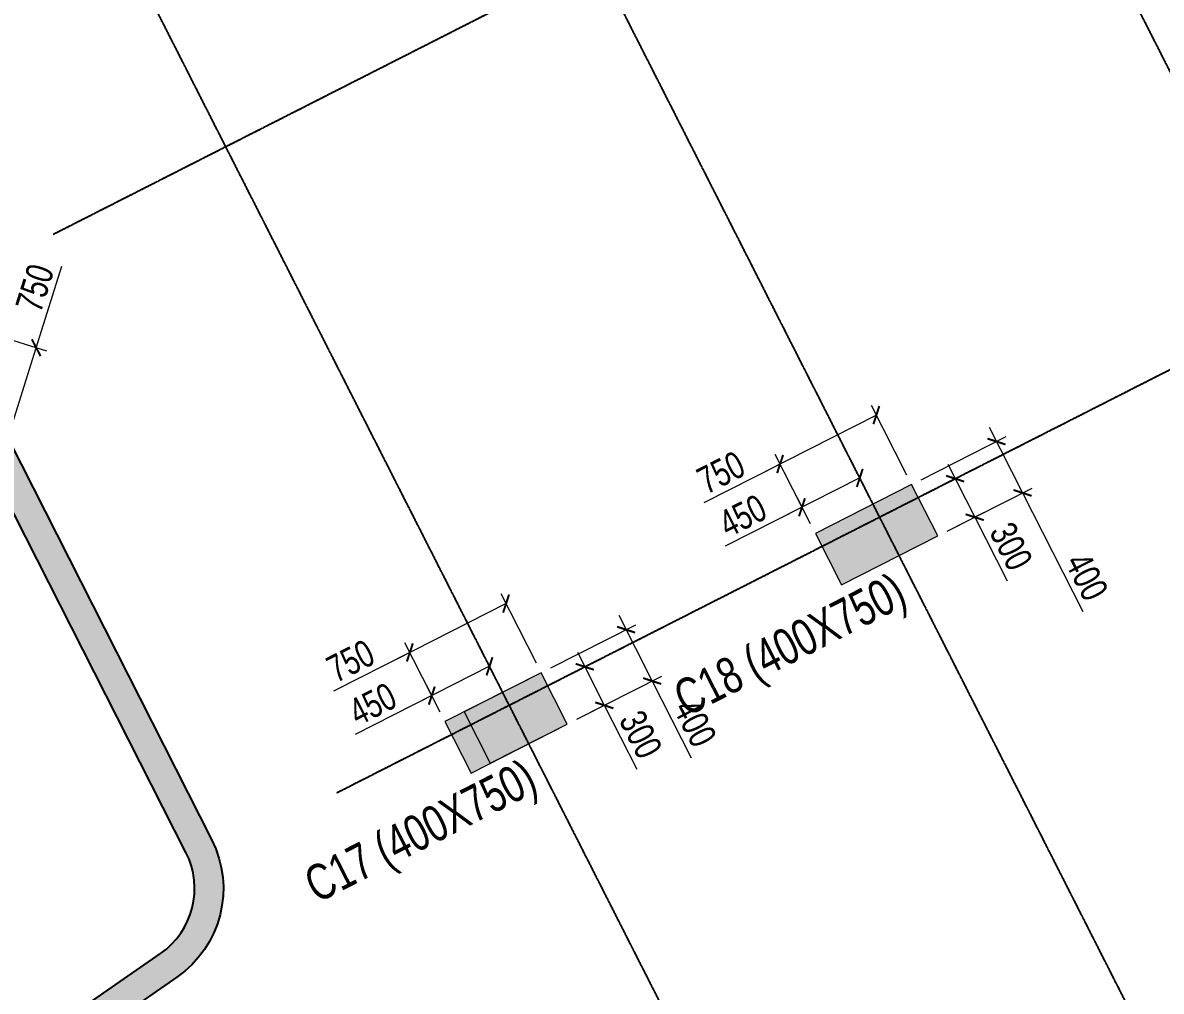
# Model space of a CAD drawing. Header units: millimetres. Extents: x 356 to 40629, y 2473 to 64837.
# Drawn here: x 16671 to 24580, y 35109 to 41835 of the extents above; entities that cross this region are included whole.
import ezdxf

# ---------------------------------------------------------------- set-up
doc = ezdxf.new("R2010")
doc.units = ezdxf.units.MM
doc.linetypes.add('ACAD_ISO10W100', pattern=[18, 12, -3, 0, -3])
doc.linetypes.add('CENTER', pattern=[50.800000000000004, 31.75, -6.349999999999999, 6.349999999999999, -6.349999999999999])
doc.layers.add('Arch-Comments', color=30, linetype='Continuous', plot=False)
for name, color, linetype, lineweight in [('S - SEC CUT', 4, 'Continuous', 13), ('S-COL HATCH', 8, 'Continuous', 0), ('S-COLUMN', 6, 'Continuous', 9), ('STR-COL-DIM', 8, 'Continuous', 18)]:
    doc.layers.add(name, color=color, linetype=linetype, lineweight=lineweight)
for name, color, linetype in [('S- Structural', 5, 'Continuous'), ('S-COLUMN NO', 6, 'Continuous'), ('S-GRID', 251, 'CENTER'), ('STR-RC WALL', 4, 'Continuous')]:
    doc.layers.add(name, color=color, linetype=linetype)
doc.styles.add('EL', font='swisscl.ttf')
doc.styles.add('Swis721 LtCn BT_14', font='swisscl.ttf', dxfattribs={"height": 2.5})
doc.dimstyles.new('S-75', dxfattribs={"dimscale": 75, "dimtxt": 2.5, "dimasz": 1.25, "dimexe": 1, "dimexo": 1, "dimgap": 0.5, "dimtad": 1, "dimdec": 0, "dimrnd": 0.0005, "dimzin": 0, "dimdsep": 46, "dimtxsty": 'EL', "dimblk": 'ARCHTICK', "dimcen": 0.09, "dimdle": 1.5, "dimclrd": 251, "dimclre": 251, "dimclrt": 3, "dimadec": 0, "dimazin": 0, "dimtfac": 1, "dimtdec": 0, "dimtofl": 0, "dimtmove": 0, "dimatfit": 3, "dimfxl": 2, "dimtolj": 1, "dimtzin": 0, "dimlwd": -1, "dimlwe": -1, "dimarcsym": 0})

# ---------------------------------------------------------------- blocks, each defined once
blk = doc.blocks.new('A$Cdfa6e004')
at = {"layer": 'S- Structural', "linetype": 'Continuous', "ltscale": 150}
h = blk.add_hatch(color=9, dxfattribs=at)
h.dxf.hatch_style = 1
h.paths.add_polyline_path([(23655.8770232549, 7383.073010450992), (8109.763748843237, 38000.89742695168), (2982.793339552038, 35397.69278205084, 0.4142140032453268), (1666.048028637771, 31364.55394482628), (3459.419194739326, 27832.54104576819), (1277.897189196214, 26724.04601292872), (1974.396156910821, 19157.6895670984), (5628.901432771818, 11960.05020547733, -0.3748146044818459), (5451.846935075606, 11259.04590641505), (1479.811843946591, 8505.431342540316, 1.130647793762394), (6746.844522912055, 3150.914809875183, -0.013347701598568), (6928.940196388154, 3355.770499094833), (6997.608431965403, 3512.889151051226), (6828.023216965099, 3613.682597231709, -1.197867751285366), (1597.799107532963, 8343.866563048228), (5565.793643428784, 11094.68001075758, 0.3748146044814529), (5807.231594831464, 12050.5949640223), (2170.055795721724, 19214.10348861665), (1489.472176007941, 26607.21483308823), (3728.266037367299, 27744.81136824191), (1844.377298084073, 31455.10046137428, -0.4142140032920218), (3073.339588067597, 35219.36337651089), (8021.980591822432, 37732.02177289502), (23355.78914291042, 7532.32815390081), (13706.69440739976, 5801.246134560563, -0.5584873636583173), (13268.73388562353, 6634.167077902711), (13096.63817634435, 6736.06441274286, 0.5701340176886461), (13719.65580639989, 5600.36991709099)])
at = {"layer": 'STR-RC WALL', "linetype": 'Continuous'}
for points in [[(8450.13034113124, 9487.421339301392, 0.2262431691890696), (7976.059161696582, 4211.862593404949, 0.0795606898011945), (6746.844522912055, 3150.914809875191, -1.130647793762396), (1479.811843946576, 8505.43134254031), (5451.846935078502, 11259.04590641707, 0.3748146044806575), (5628.901432771236, 11960.05020547844), (1974.396156910807, 19157.68956709839), (1277.897189196199, 26724.04601292871), (3459.419194739312, 27832.54104576819), (1666.048028748482, 31364.5539446082, -0.4142140032682225), (2982.793339543045, 35397.69278204627), (8109.763748843223, 38000.89742695168), (23655.87691638991, 7383.073220919817), (23654.79470431805, 7382.879056243226)], [(23654.79474387318, 7382.878833735361), (13719.65580639988, 5600.369917090983, -0.5701340176886465), (13096.63817634433, 6736.064412742853), (13268.73388562351, 6634.167077902704, 0.5584873636583173), (13706.69440739974, 5801.246134560555), (23355.78914291039, 7532.328153900802), (8021.980591822416, 37732.02177289501), (3073.339588060975, 35219.36337650754, 0.4142140032686584), (1844.377297986299, 31455.10046156682), (3728.266037367285, 27744.81136824191), (1489.472176007926, 26607.21483308822), (2170.05579572171, 19214.10348861664), (5807.231594830751, 12050.59496402368, -0.3748146044815324), (5565.793643429875, 11094.68001075834), (1597.799107532948, 8343.866563048214, 2.861785153657656), (6061.046264968812, 8270.889407189561)]]:
    blk.add_lwpolyline(points, format="xyb", dxfattribs=at)
blk = doc.blocks.new('A$Cb8b67056')
at = {"layer": 'S- Structural', "linetype": 'Continuous', "ltscale": 150}
h = blk.add_hatch(color=9, dxfattribs=at)
h.dxf.hatch_style = 1
edge = h.paths.add_edge_path()
edge.add_line((5807.231594830751, 12100.59479809925), (2170.05579572171, 19264.10332269408))
edge.add_line((2170.05579572171, 19264.10332269408), (1489.472176007926, 26657.21466716565))
edge.add_line((1489.472176007926, 26657.21466716565), (3728.266037367285, 27794.81120231934))
edge.add_line((3728.266037367285, 27794.81120231934), (1844.377297986299, 31505.10029564239))
edge.add_arc((4340.987067278475, 32772.75153307244), 2799.99999997912, 116.9190531344876, 206.9191393834795, ccw=False)
edge.add_line((3073.339588068426, 35269.36321058869), (8021.980591766537, 37782.0216069445))
edge.add_line((8021.980591766537, 37782.0216069445), (23355.78914291039, 7582.327987978235))
edge.add_line((23355.78914289921, 7582.327987981961), (23655.87691638991, 7433.07305499725))
edge.add_line((23655.87691638991, 7433.073054999113), (8109.76406216994, 38050.89742692933))
edge.add_line((8109.76406216994, 38050.89742692933), (2982.793339550495, 35447.69261612743))
edge.add_arc((4340.987067304552, 32772.75153306313), 2999.999999995948, 116.9190531349365, 206.9191393746611)
edge.add_line((1666.048028551042, 31414.55377907679), (3459.370654888451, 27882.51621532999))
edge.add_line((3459.370654888451, 27882.51621532999), (1277.897189196199, 26774.04584700801))
edge.add_line((1277.897189196199, 26774.04584700801), (1974.396156910807, 19207.68940117582))
edge.add_line((1974.396156910807, 19207.68940117582), (5628.901432771236, 12010.05003955401))
edge.add_arc((5138.493487108498, 11761.05195355415), 550.000000000673, -55.26835309946023, 26.91857442020938, ccw=False)
edge.add_line((5451.846935074776, 11309.04574049264), (1479.811843946576, 8555.431176617743))
edge.add_arc((3783.758937876672, 5553.988275555894), 3783.758937876922, 127.5103189442116, 321.5458748085917)
edge.add_arc((10674.1225875616, -106.6734657865017), 5134.554712997532, 121.7000063388154, 139.8956220612543, ccw=False)
edge.add_arc((7482.877482585609, 3215.818111116067), 1156.476061322927, 64.75738685450551, 77.44847160495435)
edge.add_arc((10674.12506752833, -106.6764474660158), 5334.558594571288, 123.4431513525636, 130.4710645838518)
edge.add_arc((3918.060007754713, 5522.799907045438), 3649.21157276052, 334.4952862525346, 352.5911324981943)
edge.add_arc((13744.42951834202, 6402.660584609956), 6352.813823196775, 192.273054173958, 198.9020784623342)
edge.add_arc((7596.619377020747, 3548.086429560557), 808.3629911147658, 62.00510955947499, 80.20074890027598, ccw=False)
edge.add_arc((13744.22765110805, 6402.604268737137), 6152.604599122085, 149.3687673032812, 200.3614136317161, ccw=False)
edge.add_line((8450.13034113124, 9537.421173378825), (8602.986807387322, 9795.55384345539))
edge.add_line((8602.986807387322, 9795.55384345539), (8430.900085888803, 9897.466356348246))
edge.add_line((8430.900085888803, 9897.466356350109), (8279.858929049224, 9636.059023328125))
edge.add_line((8279.858929049224, 9636.059023326263), (8177.606952603907, 9463.375281302258))
edge.add_arc((13744.22765161469, 6402.604269662872), 6352.604599087477, 151.1960846543933, 161.718345873737)
edge.add_arc((20907.5512566939, 4235.684506366029), 13835.40195395883, 162.5031577640508, 163.8354996245798)
edge.add_arc((13744.2276516743, 6402.604269649834), 6352.604599149819, 164.6203115153375, 177.5277736576635)
edge.add_arc((3784.689402069897, 5554.166403094306), 3783.195864278834, 17.25924951997855, 49.79893577597156)
edge.add_line((6226.635928273201, 8443.711023040116), (6061.638641390949, 8320.896379677579))
edge.add_arc((3784.689402069897, 5554.166403090581), 3583.195864279514, -26.62030740346222, 50.54647806681419, ccw=False)
edge.add_arc((3784.842164400965, 5554.38356682472), 3583.156610919557, 321.57557375097235, 333.3754936610169, ccw=False)
edge.add_arc((10674.11820478737, -106.6684050746262), 5334.548104353082, 139.9269993831257, 140.0717028247857)
edge.add_arc((3783.586593735964, 5554.064820410683), 3583.593159090097, 244.65159362045858, 321.3767173958822, ccw=False)
edge.add_line((2249.373223498464, 2315.495805481449), (2071.021750576794, 2406.166857030243))
edge.add_arc((3783.586593743414, 5554.064820418134), 3583.593159100507, 127.5853800739763, 241.4522875115809, ccw=False)
edge.add_line((1597.799107532948, 8393.866397125646), (5565.793643429875, 11144.67984483577))
edge.add_arc((5138.493487101048, 11761.05195355415), 750.0000000030553, 304.7316469014331, 386.9185744199305)
at = {"color": 4, "ltscale": 20}
blk.add_lwpolyline([(6186.973371487111, 8474.408201230692, -0.1463558368927955), (7397.62163554877, 6678.606096195057, -0.1243819287286583), (8279.859100800008, 9636.059258272871), (8430.89488395676, 9897.469437016174), (8602.98160545528, 9795.556924123317), (8450.13034113124, 9537.421173378825, 0.2262431691890696), (7976.059161696582, 4261.862427482381, 0.0795606898011945), (6746.844522912055, 3200.914643952624, -1.130647793762396), (1479.811843946576, 8555.431176617743), (5451.846935078502, 11309.0457404945, 0.3748146044806575), (5628.901432771236, 12010.05003955587), (1974.396156910807, 19207.68940117582), (1277.897189196199, 26774.04584700614), (3459.419194739312, 27882.54087984562), (1666.048028748482, 31414.55377868563, -0.4142140032682225), (2982.793339543045, 35447.69261612371), (8109.763748843223, 38050.89726102911), (23655.87691638991, 7433.07305499725), (23654.79470431805, 7432.878890320658)], format="xyb", dxfattribs=at)
at = {"color": 4, "linetype": 'Continuous'}
blk.add_lwpolyline([(23654.79474387318, 7432.878667812794), (13719.65580639988, 5650.369751168415, -0.5701340176886465), (13096.63817634433, 6786.064246820285), (13249.49079991132, 7044.202293066309), (13421.58368263393, 6942.300184711815), (13268.73388562351, 6684.166911980137, 0.5584873636583173), (13706.69440739974, 5851.245968637988), (23355.78914291039, 7582.327987978235), (8021.980591822416, 37782.02160697244), (3073.339588060975, 35269.36321058497, 0.4142140032686584), (1844.377297986299, 31505.10029564426), (3728.266037367285, 27794.81120231934), (1489.472176007926, 26657.21466716565), (2170.05579572171, 19264.10332269408), (5807.231594830751, 12100.59479810111, -0.3748146044815324), (5565.793643429875, 11144.67984483577), (1597.799107532948, 8393.866397125646, 2.861785153657656), (6061.046264968812, 8320.889241266996)], format="xyb", dxfattribs=at)
blk = doc.blocks.new('_ArchTick')
at = {"color": 0, "linetype": 'ByBlock', "const_width": 0.15}
blk.add_lwpolyline([(-0.5, -0.5), (0.5, 0.5)], dxfattribs=at)
blk = doc.blocks.new('*D513')
at = {"layer": 'STR-COL-DIM', "color": 251, "linetype": 'Continuous', "transparency": 16777216}
for p, q in [((22812.03031247453, 38694.17482900771), (22567.01379510245, 39176.73098794505)), ((22600.96863829594, 39109.85746086814), (21831.9230768861, 38719.37676413007)), ((22143.29504168004, 38354.62639705988), (21898.27852430796, 38837.18255599721)), ((21932.23336750145, 38770.30902892031), (21403.15026738286, 38501.66858948015))]:
    blk.add_line(p, q, dxfattribs=at)
at = {"layer": 'STR-COL-DIM', "color": 251, "transparency": 16777216, "xscale": 93.75, "yscale": 93.75, "zscale": 93.75}
for p, rotation in [((22600.96863829594, 39109.85746086814), 26.91905313458852), ((21932.23336750145, 38770.30902892031), 206.9190531345885)]:
    blk.add_blockref('_ArchTick', p, dxfattribs=dict(at, rotation=rotation))
at = {"layer": 'STR-COL-DIM', "color": 3, "transparency": 16777216, "insert": (21521.68328358072, 38711.60222185184), "char_height": 187.5, "attachment_point": 5, "rotation": 26.919053134588516, "style": 'EL'}
blk.add_mtext('\\A1;750', dxfattribs=at)
blk = doc.blocks.new('*D514')
at = {"layer": 'STR-COL-DIM', "color": 251, "linetype": 'Continuous', "transparency": 16777216}
for p, q in [((22485.75672851024, 38674.12078801113), (21984.20524175673, 38419.45944692986)), ((22544.53623782837, 38558.35547332311), (22451.80188531349, 38740.99431508638)), ((22143.29504168771, 38354.62639703698), (22050.56068917283, 38537.26523880025)), ((22084.51553236959, 38470.391711725), (21551.72575740705, 38199.86921864139))]:
    blk.add_line(p, q, dxfattribs=at)
at = {"layer": 'STR-COL-DIM', "color": 251, "transparency": 16777216, "xscale": 93.75, "yscale": 93.75, "zscale": 93.75}
for p, rotation in [((22485.75672851024, 38674.12078801113), 26.91905313738835), ((22084.51553236959, 38470.391711725), 206.9190531373883)]:
    blk.add_blockref('_ArchTick', p, dxfattribs=dict(at, rotation=rotation))
at = {"layer": 'STR-COL-DIM', "color": 3, "transparency": 16777216, "insert": (21671.84734853336, 38410.6094454264), "char_height": 187.5, "attachment_point": 5, "rotation": 26.91905313738835, "style": 'EL'}
blk.add_mtext('\\A1;450', dxfattribs=at)
blk = doc.blocks.new('*D515')
at = {"layer": 'STR-COL-DIM', "color": 251, "linetype": 'Continuous', "transparency": 16777216}
for p, q in [((23097.32199571066, 38769.19827818284), (23284.17956207356, 38401.18525416809)), ((22958.02587820836, 38572.30006744291), (23215.12778757804, 38702.8428307614)), ((23093.95117978066, 38304.59733404334), (23351.05308915035, 38435.14009736182)), ((23284.17956207356, 38401.18525416809), (23508.99133023074, 37958.42202951522))]:
    blk.add_line(p, q, dxfattribs=at)
at = {"layer": 'STR-COL-DIM', "color": 251, "transparency": 16777216, "xscale": 93.75, "yscale": 93.75, "zscale": 93.75}
for p, rotation in [((23148.25426050126, 38668.88798756767), 116.9190531347932), ((23284.17956207356, 38401.18525416809), 296.9190531347932)]:
    blk.add_blockref('_ArchTick', p, dxfattribs=dict(at, rotation=rotation))
at = {"layer": 'STR-COL-DIM', "color": 3, "transparency": 16777216, "insert": (23536.97225493299, 38198.51339341771), "char_height": 187.5, "attachment_point": 5, "rotation": 296.91905313479316, "style": 'EL'}
blk.add_mtext('\\A1;300', dxfattribs=at)
blk = doc.blocks.new('*D516')
at = {"layer": 'STR-COL-DIM', "color": 251, "linetype": 'Continuous', "transparency": 16777216}
for p, q in [((23384.5334602979, 39026.91867524726), (23616.55822211393, 38569.94957354553)), ((22912.85868274557, 38661.25614512303), (23502.33925216377, 38960.56322782314)), ((23093.95117977329, 38304.59733403762), (23683.43174919148, 38603.90441673774)), ((23616.55822211393, 38569.94957354553), (24034.60775939727, 37746.60761631658))]:
    blk.add_line(p, q, dxfattribs=at)
at = {"layer": 'STR-COL-DIM', "color": 251, "transparency": 16777216, "xscale": 93.75, "yscale": 93.75, "zscale": 93.75}
for p, rotation in [((23435.46572508622, 38926.60838463093), 116.9190531334912), ((23616.55822211393, 38569.94957354553), 296.9190531334912)]:
    blk.add_blockref('_ArchTick', p, dxfattribs=dict(at, rotation=rotation))
at = {"layer": 'STR-COL-DIM', "color": 3, "transparency": 16777216, "insert": (24061.97848240804, 37987.62936504888), "char_height": 187.5, "attachment_point": 5, "rotation": 296.9190531334912, "style": 'EL'}
blk.add_mtext('\\A1;400', dxfattribs=at)
blk = doc.blocks.new('*D517')
at = {"layer": 'STR-COL-DIM', "color": 251, "linetype": 'Continuous', "transparency": 16777216}
for p, q in [((20239.02162805513, 37387.69589480647), (19994.98971220559, 37868.36724545838)), ((20028.94150297475, 37801.49216860932), (19259.95956417203, 37411.08792353582)), ((19570.35230452601, 37048.21933588671), (19326.32038867646, 37528.89068653861)), ((19360.27217944562, 37462.01560968955), (18830.05928346157, 37192.83195928135))]:
    blk.add_line(p, q, dxfattribs=at)
at = {"layer": 'STR-COL-DIM', "color": 251, "transparency": 16777216, "xscale": 93.75, "yscale": 93.75, "zscale": 93.75}
for p, rotation in [((20028.94150297475, 37801.49216860932), 26.91643791429373), ((19360.27217944562, 37462.01560968955), 206.9164379142937)]:
    blk.add_blockref('_ArchTick', p, dxfattribs=dict(at, rotation=rotation))
at = {"layer": 'STR-COL-DIM', "color": 3, "transparency": 16777216, "insert": (18948.60188178965, 37402.76018108909), "char_height": 187.5, "attachment_point": 5, "rotation": 26.916437914293734, "style": 'EL'}
blk.add_mtext('\\A1;750', dxfattribs=at)
blk = doc.blocks.new('*D518')
at = {"layer": 'STR-COL-DIM', "color": 251, "linetype": 'Continuous', "transparency": 16777216}
for p, q in [((19971.52590725896, 37251.88250626022), (19879.76854418089, 37432.62520928873)), ((19913.71920120835, 37365.74955686272), (19412.2332535888, 37111.16097650374)), ((19570.35343827842, 37048.21991144242), (19478.59607520036, 37228.96261447092)), ((19512.54673222781, 37162.08696204491), (18981.04343412354, 36892.25952069227))]:
    blk.add_line(p, q, dxfattribs=at)
at = {"layer": 'STR-COL-DIM', "color": 251, "transparency": 16777216, "xscale": 93.75, "yscale": 93.75, "zscale": 93.75}
for p, rotation in [((19913.71920120835, 37365.74955686272), 26.91546657582035), ((19512.54673222781, 37162.08696204491), 206.9154665758203)]:
    blk.add_blockref('_ArchTick', p, dxfattribs=dict(at, rotation=rotation))
at = {"layer": 'STR-COL-DIM', "color": 3, "transparency": 16777216, "insert": (19101.17821678542, 37102.99222777614), "char_height": 187.5, "attachment_point": 5, "rotation": 26.915466575820346, "style": 'EL'}
blk.add_mtext('\\A1;450', dxfattribs=at)
blk = doc.blocks.new('*D519')
at = {"layer": 'STR-COL-DIM', "color": 251, "linetype": 'Continuous', "transparency": 16777216}
for p, q in [((20524.2936710933, 37462.75046357983), (20711.16782523172, 37094.70477019144)), ((20384.99755358823, 37265.85225284162), (20642.09946295981, 37396.39501615684)), ((20520.93944293737, 36998.11685006907), (20778.04135230895, 37128.6596133843)), ((20711.16782523172, 37094.70477019144), (20935.97959338313, 36651.94154553564))]:
    blk.add_line(p, q, dxfattribs=at)
at = {"layer": 'STR-COL-DIM', "color": 251, "transparency": 16777216, "xscale": 93.75, "yscale": 93.75, "zscale": 93.75}
for p, rotation in [((20575.22593588259, 37362.44017296398), 116.9190531340464), ((20711.16782523172, 37094.70477019144), 296.9190531340464)]:
    blk.add_blockref('_ArchTick', p, dxfattribs=dict(at, rotation=rotation))
at = {"layer": 'STR-COL-DIM', "color": 3, "transparency": 16777216, "insert": (20963.96051808852, 36892.03290943777), "char_height": 187.5, "attachment_point": 5, "rotation": 296.91905313404646, "style": 'EL'}
blk.add_mtext('\\A1;300', dxfattribs=at)
blk = doc.blocks.new('*D520')
at = {"layer": 'STR-COL-DIM', "color": 251, "linetype": 'Continuous', "transparency": 16777216}
for p, q in [((20339.84694590184, 37354.77566114961), (20929.3275153199, 37654.08274384967)), ((20811.52172345403, 37720.43819127378), (21043.54648527006, 37263.46908957206)), ((20520.93944292955, 36998.11685006423), (21110.42001234761, 37297.42393276427)), ((21043.54648527006, 37263.46908957206), (21314.06897831758, 36730.67931459082))]:
    blk.add_line(p, q, dxfattribs=at)
at = {"layer": 'STR-COL-DIM', "color": 251, "transparency": 16777216, "xscale": 93.75, "yscale": 93.75, "zscale": 93.75}
for p, rotation in [((20862.45398824235, 37620.12790065745), 116.9190531334912), ((21043.54648527006, 37263.46908957206), 296.9190531334912)]:
    blk.add_blockref('_ArchTick', p, dxfattribs=dict(at, rotation=rotation))
at = {"layer": 'STR-COL-DIM', "color": 3, "transparency": 16777216, "insert": (21341.43970132835, 36971.70106332312), "char_height": 187.5, "attachment_point": 5, "rotation": 296.9190531334912, "style": 'EL'}
blk.add_mtext('\\A1;400', dxfattribs=at)
blk = doc.blocks.new('*D529')
at = {"layer": 'STR-COL-DIM', "color": 251, "linetype": 'Continuous', "transparency": 16777216}
for p, q in [((16764.58151747235, 39578.38833003064), (16943.25016579605, 40144.2276417085)), ((16222.15068443397, 39749.66554910663), (16836.10085067761, 39555.80548304726)), ((16504.87877716207, 38755.91599816529), (16764.58151747235, 39578.38833003064)), ((15996.32221459875, 39034.47221704919), (16610.27238084239, 38840.61215098982))]:
    blk.add_line(p, q, dxfattribs=at)
at = {"layer": 'STR-COL-DIM', "color": 251, "transparency": 16777216, "xscale": 93.75, "yscale": 93.75, "zscale": 93.75}
for p, rotation in [((16764.58151747235, 39578.38833003064), 72.47603837513114), ((16538.75304763712, 38863.19499797319), 252.4760383751311)]:
    blk.add_blockref('_ArchTick', p, dxfattribs=dict(at, rotation=rotation))
at = {"layer": 'STR-COL-DIM', "color": 3, "transparency": 16777216, "insert": (16755.48205224609, 39993.01474059347), "char_height": 187.5, "attachment_point": 5, "rotation": 72.47603837513114, "style": 'EL'}
blk.add_mtext('\\A1;750', dxfattribs=at)
blk = doc.blocks.new('GRIDS')
at = {"layer": 'S-GRID', "linetype": 'ACAD_ISO10W100', "ltscale": 0.05}
for p, q in [((127981.8610791779, -64573.57814016374), (110572.2321250662, -30285.58904214773)), ((125128.5905870243, -66022.31811837171), (107718.9616330266, -31734.32902057666)), ((122555.5752377871, -67328.75934475871), (105146.0688004605, -33041.01154163118)), ((113161.3428073351, -51796.237944747), (127225.4423391154, -44655.23140323385)), ((115130.7237126978, -55674.90251506902), (129221.913345717, -48520.14105168994))]:
    blk.add_line(p, q, dxfattribs=at)
blk = doc.blocks.new('BASEMENT COLUMNS')
at = {"layer": 'S-COL HATCH'}
h = blk.add_hatch(color=256, dxfattribs=at)
h.dxf.hatch_style = 1
h.paths.add_polyline_path([(-5485.688251268191, -108142.7005430124), (-5485.688251286774, -107742.7005430143), (-6235.688251294313, -107742.700543026), (-6235.688251279324, -108142.7005430427)])
h = blk.add_hatch(color=256, dxfattribs=at)
h.dxf.hatch_style = 1
h.paths.add_polyline_path([(-2599.98545098686, -108142.6639034226), (-2599.985450983135, -107742.663903417), (-3349.985451012967, -107742.6639034524), (-3349.985450997978, -108142.6639034747)])
at = {"layer": 'S-COLUMN'}
for points in [[(-5485.688251268191, -108142.7005430124), (-5485.688251286774, -107742.7005430143), (-6235.688251294313, -107742.700543026), (-6235.688251279324, -108142.7005430427)], [(-2599.98545098686, -108142.6639034226), (-2599.985450983135, -107742.663903417), (-3349.985451012967, -107742.6639034524), (-3349.985450997978, -108142.6639034747)]]:
    blk.add_lwpolyline(points, close=True, dxfattribs=at)

msp = doc.modelspace()

# ---------------------------------------------------------------- hatches: boundary and pattern name
at = {"layer": 'S-COL HATCH'}
h = msp.add_hatch(color=256, dxfattribs=at)
h.dxf.hatch_style = 1
h.paths.add_polyline_path([(23027.07765268046, 38270.64249084137), (22845.98515566137, 38627.30130193098), (22177.24988487027, 38287.7528699737), (22358.34238191357, 37931.09405887757)])
h = msp.add_hatch(color=256, dxfattribs=at)
h.dxf.hatch_style = 1
h.paths.add_polyline_path([(20454.06591584971, 36964.1620068596), (20272.97341881409, 37320.82081793244), (19737.98520218552, 37049.18207239427), (19919.07769922623, 36692.52326130314)])

# ---------------------------------------------------------------- linework, layer by layer
at = {"layer": 'S-COLUMN'}
for points in [[(23027.07765268046, 38270.64249084137), (22845.98515566137, 38627.30130193098), (22177.24988487027, 38287.7528699737), (22358.34238191357, 37931.09405887757)], [(20454.06591584971, 36964.1620068596), (20272.97341881409, 37320.82081793244), (19737.98520218552, 37049.18207239427), (19919.07769922623, 36692.52326130314)]]:
    msp.add_lwpolyline(points, close=True, dxfattribs=at)

# ---------------------------------------------------------------- block references
at = {"layer": 'Arch-Comments', "color": 4, "ltscale": 20}
msp.add_blockref('A$Cb8b67056', (12176.11701272049, 24062.06964318522), dxfattribs=at)
at = {"layer": 'S - SEC CUT', "ltscale": 20}
msp.add_blockref('A$Cdfa6e004', (12176.11732604714, 24112.06964316291), dxfattribs=at)
at = {"layer": 'S-COLUMN', "rotation": 26.91905313264673}
msp.add_blockref('BASEMENT COLUMNS', (-23614.21564949174, 135872.8219725246), dxfattribs=at)
at = {"layer": 'S-GRID', "color": 2}
msp.add_blockref('GRIDS', (-96278.71858553214, 92162.38222295127), dxfattribs=at)

# ---------------------------------------------------------------- texts
at = {"layer": 'S-COLUMN NO', "char_height": 250, "width": 1669.128180893687, "attachment_point": 1, "rotation": 27.000000000000004, "line_spacing_factor": 0.7751976309722635, "style": 'Swis721 LtCn BT_14'}
for s, insert in [('\\pxsm1,qr;C18 (400X750)', (21228.85308997557, 37265.74603522151)), ('\\pxsm1,qr;C17 (400X750)', (18662.96175371147, 35971.6379140821))]:
    msp.add_mtext(s, dxfattribs=dict(at, insert=insert))

# ---------------------------------------------------------------- dimensions: what is measured, and where the dimension line sits
at = {"layer": 'STR-COL-DIM', "color": 2}
for base, p1, p2, angle, picture, middle in [((16764.58151747235, 39578.38833003064), (15924.80288139348, 39057.05506403256), (16150.63135122871, 39772.24839609), 72.47603837513032, '*D529', (16882.80849293115, 39952.81031756459)), ((22600.96863829594, 39109.85746086814), (22177.24988487353, 38287.75286998298), (22845.98515566802, 38627.30130193081), 26.91905313458876, '*D513', (21582.13336237883, 38592.54674695919)), ((23616.55822211393, 38569.94957354553), (22845.98515566802, 38627.30130193081), (23027.07765269573, 38270.64249084541), 296.91905313349025, '*D516', (23942.92300751424, 37927.17928625306)), ((22485.75672851024, 38674.12078801113), (22177.24988488448, 38287.75286996173), (22578.49108102512, 38491.48194624787), 26.919053137388772, '*D514', (21732.29742733729, 38291.5539705367)), ((20028.94150297475, 37801.49216860932), (19604.30409529516, 36981.34425903765), (20272.97341882428, 37320.82081795741), 26.916437914293102, '*D517', (19009.04652633231, 37283.70194712468)), ((21043.54648527006, 37263.46908957206), (20272.97341882428, 37320.82081795741), (20454.06591585199, 36964.16200687202), 296.9190531334912, '*D520', (21222.38422643455, 36911.25098452729)), ((19913.71920120835, 37365.74955686272), (19604.30409530587, 36981.3442590164), (20005.47656428642, 37185.00685383421), 26.91546657581992, '*D518', (19161.62084291866, 36983.93296910748))]:
    dim = msp.add_linear_dim(base=base, p1=p1, p2=p2, angle=angle, dimstyle='S-75', dxfattribs=at)
    dim.commit()
    dim.dimension.update_dxf_attribs({"geometry": picture, "text_midpoint": middle, "dimtype": 161})
for p1, p2, distance, picture, middle in [((22891.15235113157, 38538.34522424918), (23027.07765270388, 38270.64249084961), 288.3449407504158, '*D515', (23536.97225493299, 38198.51339341771)), ((20318.124026511, 37231.89740964876), (20454.06591586014, 36964.16200687621), 288.3449407506365, '*D519', (20963.96051808852, 36892.03290943777))]:
    dim = msp.add_aligned_dim(p1=p1, p2=p2, distance=distance, dimstyle='S-75', dxfattribs=at)
    dim.commit()
    dim.dimension.update_dxf_attribs({"geometry": picture, "text_midpoint": middle})

doc.saveas('drawing.dxf')
